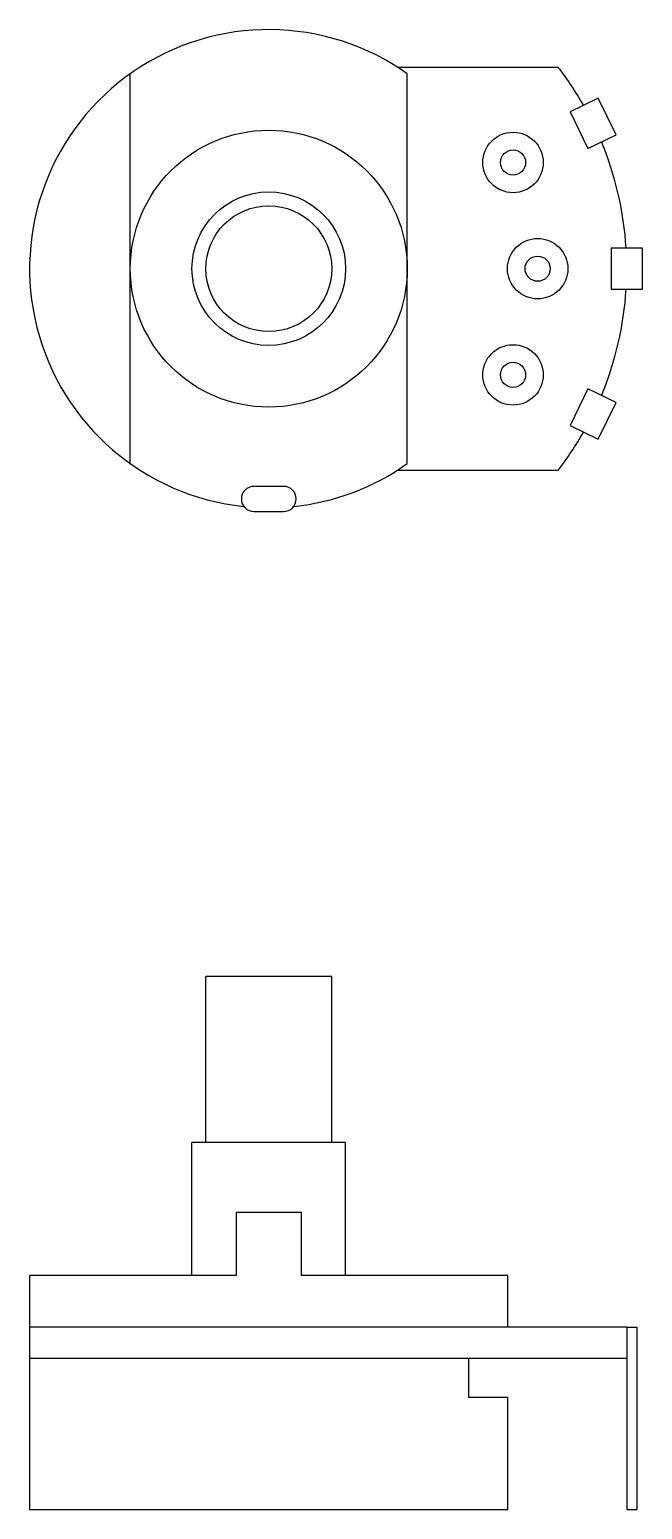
# Model space of a CAD drawing. Header units: inches. Extents: x -0.47 to 0.74, y -0.47 to 2.47.
import ezdxf

# ---------------------------------------------------------------- set-up
doc = ezdxf.new("R2010")
doc.units = ezdxf.units.IN
doc.header["$MEASUREMENT"] = 0
doc.layers.get('0').update_dxf_attribs({"lineweight": 25, "true_color": 0xffffff})

msp = doc.modelspace()

# ---------------------------------------------------------------- linework, layer by layer
for p, q in [((-0.275, 1.6127), (-0.275, 2.3873)), ((0.575, 2.4), (0.2562, 2.4)), ((0.275, 1.6127), (0.275, 2.3873)), ((0.6541, 2.3389), (0.5984, 2.3117)), ((0.6896, 2.2661), (0.6541, 2.3389)), ((0.5984, 2.3117), (0.6339, 2.2389)), ((0.6339, 2.2389), (0.6896, 2.2661)), ((0.742, 2.0405), (0.68, 2.0405)), ((0.68, 2.0405), (0.68, 1.9595)), ((0.742, 1.9595), (0.742, 2.0405)), ((0.68, 1.9595), (0.742, 1.9595)), ((0.6339, 1.7611), (0.5984, 1.6883)), ((0.6896, 1.7339), (0.6339, 1.7611)), ((0.6541, 1.6611), (0.6896, 1.7339)), ((0.5984, 1.6883), (0.6541, 1.6611)), ((0.2562, 1.6), (0.575, 1.6)), ((0.0295, 1.5675), (-0.0295, 1.5675)), ((-0.0545, 1.5425), (-0.0545, 1.5425)), ((0.0545, 1.5425), (0.0545, 1.5425)), ((-0.0295, 1.5175), (0.0295, 1.5175)), ((-0.125, 0.264), (-0.125, 0.594)), ((0.125, 0.594), (-0.125, 0.594)), ((0.125, 0.264), (0.125, 0.594)), ((-0.1525, 0), (-0.1525, 0.264)), ((0.1525, 0.264), (-0.1525, 0.264)), ((0.1525, 0), (0.1525, 0.264)), ((0.065, 0.125), (-0.065, 0.125)), ((-0.065, 0.125), (-0.065, 0)), ((0.065, 0), (0.065, 0.125)), ((-0.475, 0), (-0.475, -0.465)), ((-0.065, 0), (-0.475, 0)), ((0.475, 0), (0.065, 0)), ((0.475, -0.103), (0.475, 0)), ((0.711, -0.103), (-0.475, -0.103)), ((0.711, -0.103), (0.711, -0.465)), ((0.711, -0.103), (0.731, -0.103)), ((0.731, -0.103), (0.731, -0.465)), ((0.711, -0.165), (-0.475, -0.165)), ((0.397, -0.243), (0.397, -0.165)), ((0.475, -0.243), (0.397, -0.243)), ((0.475, -0.465), (0.475, -0.243)), ((-0.475, -0.465), (0.475, -0.465)), ((0.711, -0.465), (0.731, -0.465))]:
    msp.add_line(p, q)
for centre, radius in [((0, 2), 0.275), ((0.4851, 2.211), 0.06), ((0.4851, 2.211), 0.025), ((0, 2), 0.1525), ((0, 2), 0.125), ((0.534, 2), 0.06), ((0.534, 2), 0.025), ((0.4851, 1.789), 0.06), ((0.4851, 1.789), 0.025)]:
    msp.add_circle(centre, radius)
for centre, radius, start, end in [((0, 2), 0.475, 54.6235, 264.0098), ((0.0548, 2), 0.6562, 29.6606, 37.5561), ((0.0548, 2), 0.6562, 3.5383, 22.584), ((0.0548, 2), 0.6562, 337.416, 356.4617), ((0.0548, 2), 0.6562, 322.4439, 330.3394), ((0, 2), 0.475, 275.9902, 305.3765), ((-0.0295, 1.5425), 0.025, 90, 180), ((0.0295, 1.5425), 0.025, 0, 90), ((-0.0295, 1.5425), 0.025, 180, 270), ((0.0295, 1.5425), 0.025, 270, 0)]:
    msp.add_arc(centre, radius, start, end)

doc.saveas('drawing.dxf')
